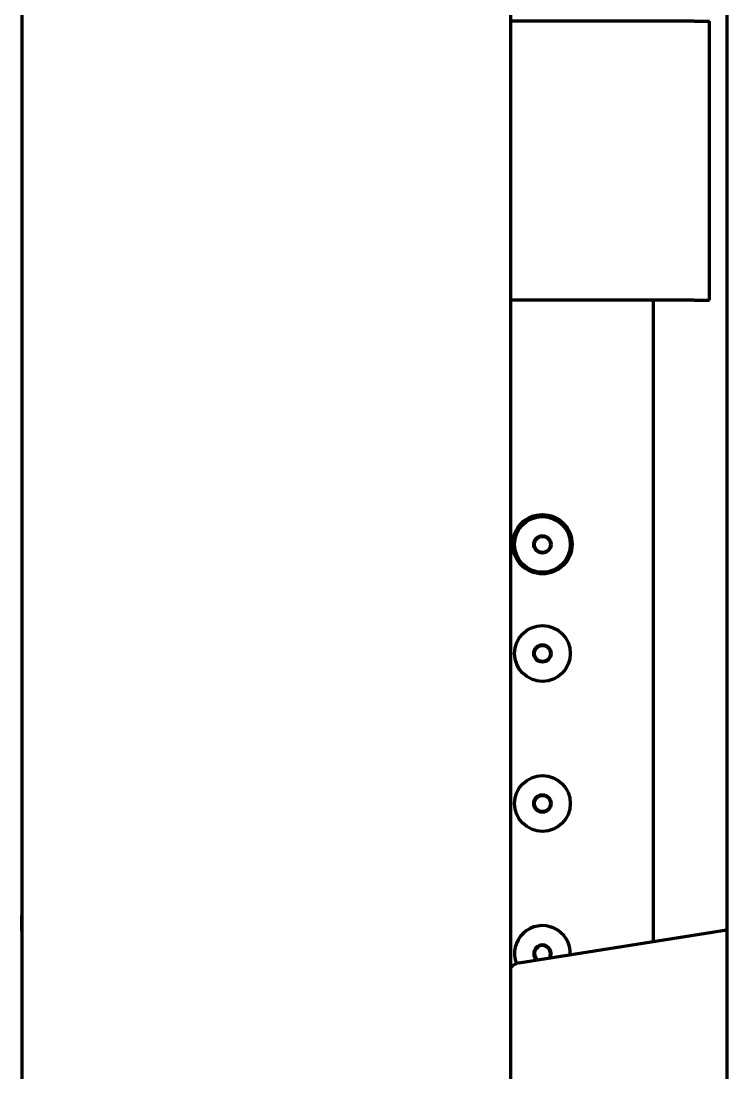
# Model space of a CAD drawing. Header units: inches. Extents: x -3077 to 7201, y 316 to 5463.
# Drawn here: x 1071.4 to 1172.6, y 2338.5 to 2489.2 of the extents above; entities that cross this region are included whole.
import ezdxf

# ---------------------------------------------------------------- set-up
doc = ezdxf.new("R2010")
doc.units = ezdxf.units.IN

msp = doc.modelspace()

# ---------------------------------------------------------------- linework, layer by layer
at = {"linetype": 'Continuous', "lineweight": 70}
for p, q in [((1172.56, 3749.16), (1172.56, 2083.96)), ((1071.56, 2099.76), (1071.56, 3747.76)), ((1141.56, 2109.76), (1141.56, 3747.76)), ((1167.84, 2489.16), (1141.56, 2489.16)), ((1167.84, 2489.16), (1170.04, 2489.16)), ((1170.04, 2449.16), (1170.04, 2489.16)), ((1167.84, 2449.16), (1141.56, 2449.16)), ((1162.05, 2357.31), (1162.05, 2449.17)), ((1167.84, 2449.16), (1170.04, 2449.16)), ((1071.56, 2369.69), (1071.38, 2369.69)), ((1071.56, 2365.9), (1071.46, 2365.9)), ((1071.46, 2360.99), (1071.38, 2360.99)), ((1071.46, 2360.94), (1071.38, 2360.94)), ((1071.46, 2360.94), (1071.38, 2360.94)), ((1071.38, 2360.46), (1071.46, 2360.46)), ((1071.56, 2360.99), (1071.46, 2360.99)), ((1071.46, 2358.87), (1071.38, 2358.87)), ((1071.46, 2358.86), (1071.38, 2358.86)), ((1071.56, 2358.79), (1071.46, 2358.79)), ((1071.56, 2358.78), (1071.46, 2358.78)), ((1142.75, 2354.23), (1172.56, 2358.96)), ((1071.38, 2356.85), (1071.56, 2356.85)), ((1071.46, 2356.81), (1071.38, 2356.81)), ((1071.38, 2351.87), (1071.56, 2351.87)), ((1071.56, 2348.97), (1071.46, 2348.97)), ((1071.38, 2341.15), (1071.56, 2341.15))]:
    msp.add_line(p, q, dxfattribs=at)
for centre, radius in [((1146.11, 2414.21), 4.25), ((1146.11, 2414.18), 4), ((1146.11, 2414.18), 1.25), ((1146.11, 2414.18), 1.15), ((1146.11, 2398.56), 4), ((1146.11, 2398.56), 1.25), ((1146.11, 2398.56), 1.15), ((1146.11, 2377.06), 4), ((1146.11, 2377.06), 1.25), ((1146.11, 2377.06), 1.15)]:
    msp.add_circle(centre, radius, dxfattribs=at)
for centre, radius, start, end in [((1146.11, 2355.56), 4, 357.75, 200.79), ((1146.11, 2355.56), 1.25, 90, 227.5875), ((1146.11, 2355.56), 1.15, 90, 231.6825), ((1146.11, 2355.56), 1.25, 330.4125, 90), ((1146.11, 2355.56), 1.15, 326.3175, 90), ((1143.06, 2352.26), 2, 99, 138.5913)]:
    msp.add_arc(centre, radius, start, end, dxfattribs=at)
msp.add_rational_spline([(1071.46, 2360.99), (1071.46, 2360.99), (1071.46, 2360.99), (1071.46, 2360.99), (1071.46, 2360.99), (1071.46, 2360.98), (1071.46, 2360.97), (1071.46, 2360.96), (1071.46, 2360.95), (1071.46, 2360.95), (1071.46, 2360.94), (1071.46, 2360.93), (1071.46, 2360.92), (1071.46, 2360.9), (1071.46, 2360.88), (1071.46, 2360.86), (1071.46, 2360.76), (1071.46, 2360.66), (1071.46, 2360.45), (1071.46, 2360.33), (1071.46, 2360.08), (1071.46, 2359.95), (1071.46, 2359.47), (1071.46, 2359.13), (1071.46, 2358.79)], [0.500006319012, 0.500006319012, 0.500006319012, 0.499835970951, 0.499835970951, 0.499669135356, 0.499669135356, 0.499745480038, 0.499745480038, 0.500006319012, 0.47470960807, 0.47470960807, 0.500006319012, 0.487512318962, 0.487512318962, 0.500006319012, 0.500000843018, 0.500000843018, 0.499978386677, 0.499978386677, 0.499994078266, 0.499994078266, 0.500006319012, 0.500006319012, 0.500006319012], degree=3, knots=[0, 0, 0, 0, 0.053398, 0.053398, 0.11603, 0.11603, 0.171869, 0.171869, 0.2168, 0.2168, 0.2168, 0.235167, 0.235167, 0.235167, 0.256769, 0.256769, 0.256769, 0.362784, 0.362784, 0.487547, 0.487547, 0.630817, 0.630817, 1, 1, 1, 1], dxfattribs=at)

doc.saveas('drawing.dxf')
